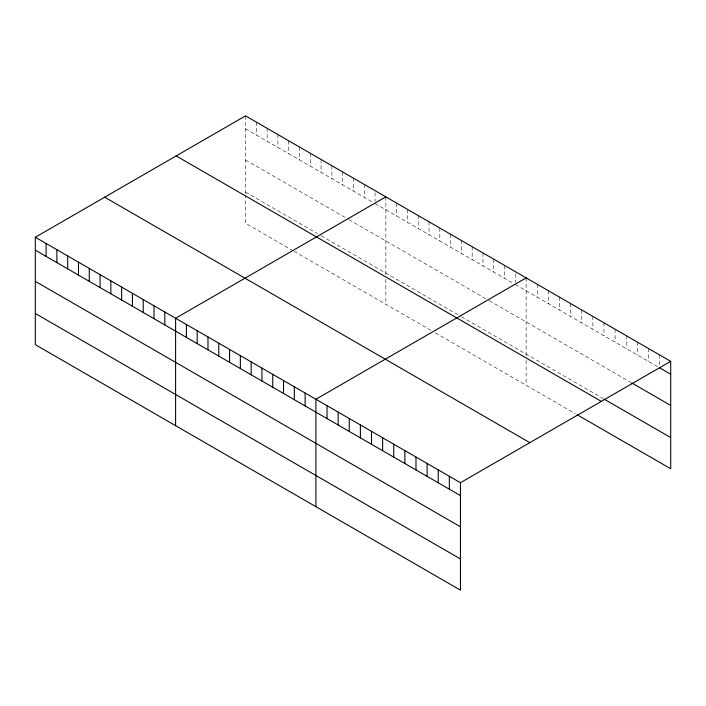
<?xml version="1.0" encoding="UTF-8"?>
<svg xmlns="http://www.w3.org/2000/svg" width="706" height="706" viewBox="0 0 706 706"><rect width="100%" height="100%" fill="white"/><g stroke="black" fill="none" stroke-linecap="round" stroke-linejoin="round"><path stroke-width="0.53" stroke-dasharray="3.53 2.65" d="M245.538 115.863L245.538 194.176M245.538 128.774L373.253 202.507M375.054 203.549L513.553 283.512M515.354 284.553L658.654 367.288M245.538 159.971L348.067 219.16M348.967 219.681L488.375 300.165M489.276 300.685L630.855 382.423M245.538 192.103L317.488 233.642M321.089 235.716L460.488 316.2M461.389 316.72L603.056 398.511M293.211 250.806L245.538 223.29L245.538 195.218M294.111 251.327L431.71 330.779M435.311 332.853L575.258 413.654M659.58 354.906L659.58 366.741M648.461 348.49L648.461 361.401M637.341 342.066L637.341 354.986M626.222 335.65L626.222 348.561M615.102 329.225L615.102 342.145M603.983 322.81L603.983 335.721M592.863 316.385L592.863 329.305M581.744 309.969L581.744 322.88M570.625 303.554L570.625 316.464M559.505 297.129L559.505 310.04M548.385 290.713L548.385 303.624M537.266 284.289L537.266 297.2M526.147 277.873L526.147 356.186M526.147 360.342L526.147 385.3M515.354 273.796L515.354 282.4M504.561 265.412L504.561 278.323M493.768 259.181L493.768 272.092M482.975 252.942L482.975 265.862M472.182 246.712L472.182 259.631M461.389 240.481L461.389 253.401M450.596 234.251L450.596 247.171M439.803 228.02L439.803 240.931M429.01 221.79L429.01 234.701M418.226 215.559L418.226 228.47M407.433 209.329L407.433 222.24M396.64 203.099L396.64 216.01M385.847 196.868L385.847 275.181M385.847 279.338L385.847 304.295M375.054 192.791L375.054 201.395M364.261 184.407L364.261 197.318M353.468 178.177L353.468 191.088M342.675 171.946L342.675 184.857M331.882 165.716L331.882 178.627M321.089 159.485L321.089 172.396M310.296 153.255L310.296 166.166M299.503 147.016L299.503 159.935M288.71 140.785L288.71 153.705M277.917 134.555L277.917 147.475M267.124 128.324L267.124 141.244M256.331 122.094L256.331 135.005"/><path stroke-width="1.06" d="M35.3 237.251L460.462 482.71L460.462 590.137L35.3 344.669L35.3 237.251L245.538 115.863L670.7 361.331L670.7 468.749L577.111 414.722M385.847 196.868L175.6 318.247L175.6 425.674M526.147 277.873L315.909 399.252L315.909 506.679M460.462 482.71L670.7 361.331M659.58 367.817L670.7 374.242M631.782 382.961L670.7 405.429M603.983 399.049L670.7 437.561M176.165 155.92L601.318 401.387M104.682 197.195L529.835 442.653M35.3 250.162L460.462 495.621M35.3 281.35L460.462 526.808M35.3 313.482L460.462 558.949M449.343 476.294L449.343 489.205M438.223 469.869L438.223 482.78M427.104 463.454L427.104 476.365M415.984 457.029L415.984 469.94M404.865 450.613L404.865 463.524M393.745 444.189L393.745 457.1M382.626 437.773L382.626 450.684M371.506 431.348L371.506 444.268M360.387 424.933L360.387 437.844M349.267 418.508L349.267 431.428M338.148 412.092L338.148 425.003M327.028 405.676L327.028 418.587M305.116 393.021L305.116 405.932M294.323 386.791L294.323 399.702M283.53 380.56L283.53 393.471M272.737 374.33L272.737 387.241M261.944 368.1L261.944 381.011M251.151 361.869L251.151 374.78M240.358 355.639L240.358 368.55M229.565 349.408L229.565 362.319M218.772 343.178L218.772 356.089M207.979 336.938L207.979 349.858M197.186 330.708L197.186 343.628M186.393 324.478L186.393 337.397M164.807 312.017L164.807 324.928M154.014 305.786L154.014 318.697M143.221 299.556L143.221 312.467M132.428 293.325L132.428 306.236M121.644 287.095L121.644 300.006M110.851 280.864L110.851 293.775M100.058 274.634L100.058 287.545M89.265 268.404L89.265 281.315M78.472 262.173L78.472 275.084M67.679 255.943L67.679 268.854M56.886 249.712L56.886 262.623M46.093 243.482L46.093 256.393"/></g></svg>
